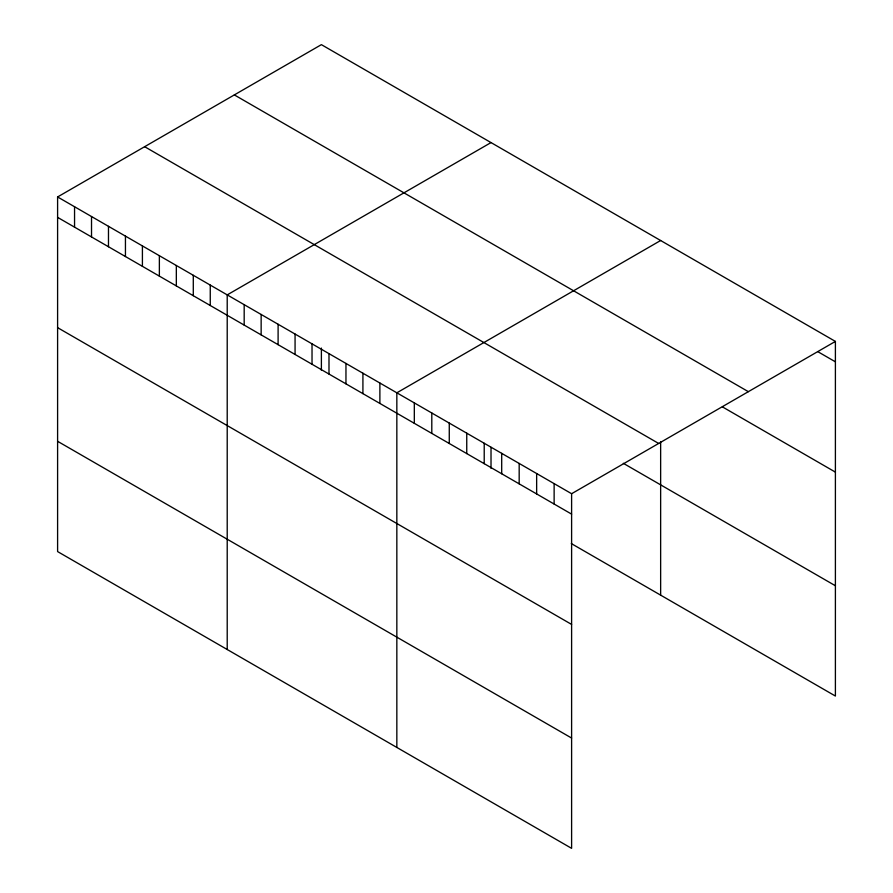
<?xml version="1.0" encoding="UTF-8"?>
<svg xmlns="http://www.w3.org/2000/svg" width="893" height="893" viewBox="0 0 893 893"><rect width="100%" height="100%" fill="white"/><g stroke="black" fill="none" stroke-linecap="round" stroke-linejoin="round"><path stroke-width="1.34" d="M57.599 196.951L571.609 493.717L571.609 848.35L57.599 551.584L57.599 196.951L321.391 44.65L835.401 341.416L835.401 696.049L571.308 543.569M491.016 142.579L227.213 294.891L227.213 649.524M660.641 240.507L396.838 392.82L396.838 747.452M571.609 493.717L835.401 341.416M817.932 351.73L835.401 361.821M234.346 94.915L748.356 391.67M722.392 406.862L835.401 472.118M144.644 146.698L658.654 443.453M623.325 463.311L835.401 585.752M57.599 217.367L571.609 514.122M57.599 327.653L571.609 624.419M57.599 441.298L571.609 738.053M660.641 441.566L660.641 595.151M554.129 483.626L554.129 504.032M536.648 473.536L536.648 493.941M519.179 463.445L519.179 483.85M501.699 453.354L501.699 473.77M491.016 447.326L491.016 468.334M484.218 443.263L484.218 463.679M466.749 433.172L466.749 453.588M449.268 423.081L449.268 443.497M431.799 413.001L431.799 433.406M414.319 402.91L414.319 423.315M379.882 383.019L379.882 403.435M362.915 373.229L362.915 393.634M345.959 363.44L345.959 383.845M328.992 353.639L328.992 374.055M321.391 348.08L321.391 370.394M312.025 343.85L312.025 364.266M295.07 334.06L295.07 354.465M278.103 324.259L278.103 344.676M261.147 314.47L261.147 334.886M244.18 304.68L244.18 325.085M210.257 285.09L210.257 305.506M193.29 275.301L193.29 295.706M176.334 265.511L176.334 285.916M159.367 255.711L159.367 276.127M142.411 245.921L142.411 266.326M125.444 236.132L125.444 256.537M108.477 226.331L108.477 246.747M91.521 216.541L91.521 236.946M74.554 206.752L74.554 227.157"/></g></svg>
